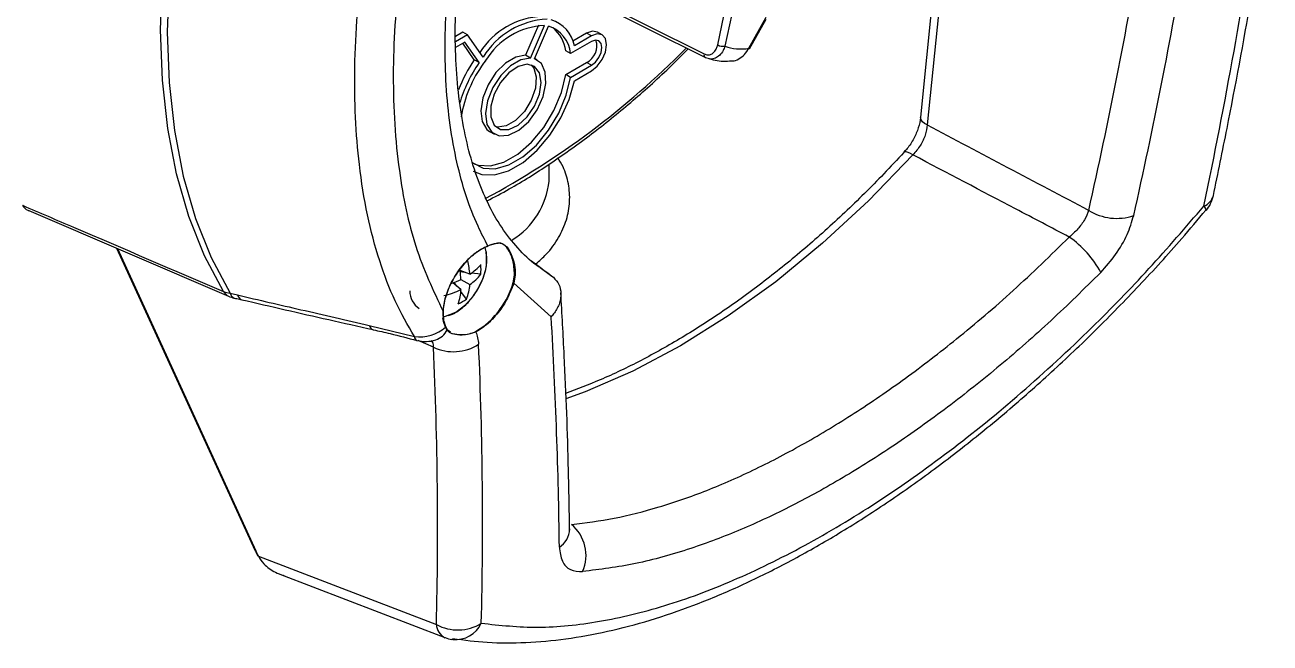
# Model space of a CAD drawing. Extents: x 7 to 113, y 1 to 87.
# Drawn here: x 84.198 to 87.833, y 1.495 to 3.3 of the extents above; entities that cross this region are included whole.
import ezdxf

# ---------------------------------------------------------------- set-up
doc = ezdxf.new("R2010")
doc.units = 0
doc.header["$MEASUREMENT"] = 0
doc.layers.add('OBJECT', color=7, linetype='CONTINUOUS')

msp = doc.modelspace()

# ---------------------------------------------------------------- linework, layer by layer
at = {"layer": 'OBJECT'}
for p, q in [((86.8921, 3.8191), (86.8131, 3.0306)), ((86.9113, 3.7964), (86.8323, 3.008)), ((85.8479, 3.3816), (86.181, 3.2154)), ((85.8482, 3.3723), (86.1845, 3.2045)), ((86.2206, 3.2414), (86.2389, 3.326)), ((86.2617, 3.3316), (86.2414, 3.2378)), ((86.3111, 3.2315), (86.3625, 3.3226)), ((86.3136, 3.2303), (86.3621, 3.3163)), ((85.4761, 3.2787), (85.4548, 3.2664)), ((85.4902, 3.2706), (85.4761, 3.2787)), ((85.6971, 3.2988), (85.6595, 3.2112)), ((85.6737, 3.2031), (85.7145, 3.2984)), ((85.6855, 3.2009), (85.7264, 3.2963)), ((85.838, 3.2758), (85.7981, 3.2527)), ((85.8522, 3.2676), (85.838, 3.2758)), ((85.8834, 3.2707), (85.8693, 3.2789)), ((85.4902, 3.2706), (85.4547, 3.2501)), ((85.4821, 3.2495), (85.4555, 3.2342)), ((85.51, 3.1978), (85.4761, 3.2461)), ((85.5241, 3.1897), (85.4821, 3.2495)), ((85.5358, 3.2058), (85.4902, 3.2706)), ((85.8522, 3.2513), (85.791, 3.216)), ((85.8522, 3.2676), (85.8023, 3.2389)), ((85.6737, 3.2031), (85.6595, 3.2112)), ((85.6937, 3.1973), (85.6859, 3.2018)), ((85.791, 3.216), (85.7769, 3.2242)), ((86.1854, 3.2041), (86.1845, 3.2045)), ((85.5241, 3.1897), (85.51, 3.1978)), ((85.5431, 3.1953), (85.537, 3.1877)), ((85.5431, 3.1953), (85.5428, 3.1957)), ((85.7769, 3.1548), (85.838, 3.1901)), ((85.791, 3.1466), (85.8522, 3.1819)), ((85.8023, 3.1368), (85.8522, 3.1656)), ((85.8522, 3.1819), (85.838, 3.1901)), ((85.791, 3.1466), (85.7769, 3.1548)), ((85.5545, 2.9889), (85.5687, 2.9808)), ((86.7644, 2.9276), (86.7641, 2.9273)), ((85.7285, 2.844), (85.7285, 2.8933)), ((84.2095, 2.7576), (84.7926, 2.508)), ((85.5853, 2.6622), (85.5853, 2.6622)), ((85.5864, 2.6631), (85.5863, 2.6631)), ((84.4651, 2.6482), (84.8695, 1.7661)), ((84.4681, 2.6469), (84.8725, 1.7647)), ((85.4971, 2.572), (85.4683, 2.5827)), ((85.7025, 2.5917), (85.7367, 2.5662)), ((85.4711, 2.527), (85.4474, 2.5466)), ((85.4593, 2.5367), (85.4509, 2.548)), ((85.4828, 2.5773), (85.4689, 2.579)), ((85.4711, 2.557), (85.4971, 2.542)), ((85.529, 2.5719), (85.5016, 2.5751)), ((85.6207, 2.5373), (85.6235, 2.5459)), ((85.6249, 2.5456), (85.6221, 2.5369)), ((85.6235, 2.5459), (85.6276, 2.5704)), ((85.6291, 2.5704), (85.6249, 2.5456)), ((85.7345, 2.4478), (85.6249, 2.5456)), ((85.6277, 2.5707), (85.6276, 2.5704)), ((85.6291, 2.5704), (85.6292, 2.5707)), ((85.7367, 2.5662), (85.7408, 2.5629)), ((84.7972, 2.5164), (84.8191, 2.5113)), ((85.4872, 2.4994), (85.4707, 2.5215)), ((85.6206, 2.5367), (85.6207, 2.5373)), ((85.6219, 2.5363), (85.6221, 2.5369)), ((85.4205, 2.4352), (85.4184, 2.4447)), ((85.4189, 2.4643), (85.4205, 2.4352)), ((85.4205, 2.434), (85.4189, 2.4635)), ((85.2034, 2.4224), (85.335, 2.3899)), ((85.4205, 2.434), (85.4205, 2.4338)), ((85.426, 2.4177), (85.4205, 2.4338)), ((85.4206, 2.4349), (85.4261, 2.419)), ((85.4209, 2.4346), (85.4209, 2.4348)), ((85.4307, 2.4093), (85.426, 2.4177)), ((85.4261, 2.419), (85.4307, 2.4108)), ((85.4307, 2.4108), (85.4402, 2.4041)), ((85.3909, 2.3586), (85.3462, 2.378)), ((85.3971, 2.38), (85.3969, 2.38)), ((84.8749, 1.7546), (84.8768, 1.7503)), ((84.8777, 1.7531), (84.8795, 1.7491)), ((84.8795, 1.7491), (85.3993, 1.5491)), ((84.9422, 1.6965), (85.4244, 1.5112)), ((85.4475, 1.505), (85.4445, 1.5054))]:
    msp.add_line(p, q, dxfattribs=at)
at = {"layer": 'OBJECT', "flags": 128}
for points in [[(84.778, 2.5216), (84.7225, 2.626), (84.6767, 2.7406), (84.6407, 2.8647), (84.6148, 2.9974), (84.5992, 3.1381), (84.594, 3.2857), (84.5992, 3.4393), (84.6148, 3.5979), (84.6407, 3.7606), (84.6767, 3.9262), (84.7225, 4.0938), (84.778, 4.2623)], [(84.7972, 4.2531), (84.7419, 4.085), (84.6961, 3.9178), (84.6602, 3.7526), (84.6344, 3.5903), (84.6188, 3.432), (84.6136, 3.2788), (84.6188, 3.1315), (84.6344, 2.9912), (84.6602, 2.8587), (84.6961, 2.7349), (84.7419, 2.6206), (84.7972, 2.5164)], [(85.8693, 3.2789), (85.8549, 3.2817), (85.838, 3.2758)], [(85.8522, 3.1656), (85.8691, 3.1792), (85.8834, 3.1985), (85.893, 3.2206), (85.8964, 3.2421), (85.893, 3.2597), (85.8834, 3.2707), (85.8691, 3.2735), (85.8522, 3.2676)], [(85.8522, 3.1819), (85.8637, 3.1912), (85.8734, 3.2043), (85.8799, 3.2193), (85.8822, 3.2339), (85.8799, 3.2459), (85.8734, 3.2534), (85.8637, 3.2553), (85.8522, 3.2513)], [(85.6595, 3.2112), (85.6312, 3.2061), (85.6013, 3.1886), (85.5732, 3.1605), (85.5501, 3.1252), (85.5347, 3.0867), (85.5287, 3.0494), (85.5328, 3.0176), (85.5466, 2.9949), (85.5545, 2.9889)], [(85.6737, 3.2031), (85.6454, 3.198), (85.6155, 3.1804), (85.5873, 3.1523), (85.5643, 3.117), (85.5488, 3.0785), (85.5428, 3.0412), (85.547, 3.0094), (85.5608, 2.9867), (85.5826, 2.9757), (85.6101, 2.9777), (85.6399, 2.9925), (85.6687, 3.0183), (85.6933, 3.0523), (85.7107, 3.0904), (85.719, 3.1284), (85.7173, 3.1619), (85.7057, 3.187), (85.6855, 3.2009)], [(85.7054, 3.1319), (85.7004, 3.16), (85.6861, 3.1785), (85.6643, 3.1849), (85.638, 3.1784), (85.6109, 3.1598), (85.5864, 3.1316), (85.5681, 3.0977), (85.5582, 3.0627), (85.5582, 3.0311), (85.5681, 3.0075), (85.5864, 2.9948), (85.6109, 2.9948), (85.638, 3.0076), (85.6643, 3.0314), (85.6861, 3.0629), (85.7004, 3.098), (85.7054, 3.1319)], [(85.6761, 3.1832), (85.6835, 3.1738), (85.691, 3.1478), (85.6885, 3.115), (85.6763, 3.0797), (85.6561, 3.0469), (85.6307, 3.0208), (85.6034, 3.005), (85.578, 3.0017), (85.5721, 3.003)], [(85.5025, 2.8999), (85.5057, 2.8971), (85.5354, 2.8819), (85.5712, 2.8798), (85.6108, 2.8909), (85.6516, 2.9145), (85.6912, 2.9491), (85.7269, 2.9925), (85.7567, 3.042), (85.7785, 3.0945), (85.791, 3.1466)], [(85.5062, 2.8725), (85.5315, 2.8629), (85.569, 2.862), (85.6101, 2.8742), (85.6523, 2.8986), (85.6934, 2.9338), (85.7309, 2.978), (85.7627, 3.0285), (85.787, 3.0825), (85.8023, 3.1368)], [(85.5093, 2.8943), (85.5213, 2.8901), (85.5571, 2.888), (85.5966, 2.8991), (85.6375, 2.9227), (85.677, 2.9573), (85.7128, 3.0007), (85.7425, 3.0502), (85.7643, 3.1026), (85.7769, 3.1548)], [(86.8323, 3.008), (86.8248, 3.0123), (86.8189, 3.0171), (86.8149, 3.0224), (86.8132, 3.0277), (86.8131, 3.0306)], [(86.7906, 2.9202), (86.6606, 2.786), (86.5268, 2.6624), (86.3902, 2.5501), (86.2516, 2.45), (86.112, 2.3627), (85.9724, 2.2888), (85.8339, 2.2289), (85.777, 2.2083)], [(86.7906, 2.9202), (86.7831, 2.9245), (86.7765, 2.9274), (86.7709, 2.9289), (86.7667, 2.9288), (86.7644, 2.9276)], [(87.6468, 2.7583), (87.6467, 2.758), (87.6465, 2.7578)], [(85.585, 2.6623), (85.5852, 2.6622), (85.5853, 2.6622)], [(85.4559, 2.4607), (85.4854, 2.4834), (85.5083, 2.5101)], [(85.4178, 2.4483), (85.4263, 2.4493), (85.4559, 2.4607)]]:
    msp.add_lwpolyline(points, dxfattribs=at)
at = {"layer": 'OBJECT'}
for centre, radius, start, end in [((85.7188, 3.0959), 0.2291, 92.6609, 147.2994), ((85.7337, 3.085), 0.2319, 92.8051, 148.5993), ((85.7071, 3.2214), 0.0968, 10.3782, 73.7932), ((85.726, 3.0843), 0.2144, 93.0742, 148.6983), ((85.6985, 3.2076), 0.0929, 5.1622, 72.5531), ((85.6741, 3.2111), 0.1036, 7.2624, 51.2927), ((85.8132, 3.2387), 0.0546, 297.0842, 17.8443), ((86.2361, 3.2693), 0.032, 240.8736, 279.4186), ((86.2889, 3.376), 0.1462, 251.0297, 278.7515), ((84.3686, 4.9709), 2.4742, 298.3126, 315.2979), ((86.1901, 3.2123), 0.00963, 161.2491, 234.3173), ((86.3198, 3.2455), 0.0165, 238.329, 247.9364), ((85.8619, 2.9559), 0.4271, 145.4879, 158.8273), ((85.8663, 2.9529), 0.4161, 145.3231, 163.6667), ((85.8359, 2.9703), 0.3696, 143.9664, 170.4749), ((85.498, 2.8688), 0.2318, 301.9351, 353.8557), ((87.6237, 2.8134), 0.0456, 290.8693, 344.8437), ((87.5698, 2.822), 0.1, 320.0654, 348.1659), ((87.6258, 2.7549), 0.0213, 9.258, 48.3274), ((87.3857, 2.8898), 0.1548, 238.0815, 288.6046), ((85.5491, 2.6545), 0.00054, 237.432, 357.2821), ((85.5854, 2.6632), 0.000968, 262.9212, 356.3898), ((85.5854, 2.6632), 0.000969, 265.2572, 356.4097), ((87.0717, 2.4316), 0.3045, 28.5787, 54.8319), ((85.3986, 2.6146), 0.1475, 333.251, 14.031), ((85.2562, 2.5527), 0.2416, 4.5699, 13.9747), ((85.4123, 2.7013), 0.1546, 303.2254, 318.9734), ((85.3897, 2.5859), 0.14, 354.2684, 5.7316), ((85.3411, 2.8198), 0.2932, 290.6744, 296.3293), ((85.1846, 2.5388), 0.2871, 3.6274, 8.3469), ((85.4183, 2.6582), 0.1403, 304.1246, 322.0448), ((85.329, 2.639), 0.2208, 324.2814, 335.724), ((85.4308, 2.5941), 0.1983, 343.1734, 353.2365), ((85.4309, 2.5941), 0.1982, 343.3404, 353.1274), ((85.6247, 2.5477), 0.00211, 236.9389, 276.1478), ((85.6284, 2.5721), 0.00187, 246.1487, 293.95), ((85.6284, 2.5724), 0.00187, 246.7313, 294.2895), ((84.8089, 2.5985), 0.0829, 248.1591, 261.9178), ((84.8048, 2.5353), 0.0301, 207.2246, 245.8568), ((84.8156, 2.52), 0.0188, 191.1016, 250.243), ((84.8373, 2.5149), 0.0186, 191.1325, 250.8642), ((85.3854, 2.5241), 0.0639, 180.8948, 235.3268), ((85.3648, 2.7515), 0.2483, 283.1016, 295.3384), ((85.3167, 2.5357), 0.1547, 341.0246, 356.7711), ((85.3571, 2.5521), 0.1404, 337.9544, 355.8721), ((85.6219, 2.5387), 0.0024, 237.045, 270.9731), ((85.622, 2.5392), 0.00236, 236.647, 271.4715), ((84.8317, 2.5998), 0.1, 246.8652, 257.0564), ((85.4055, 2.613), 0.1399, 294.2626, 305.732), ((85.2202, 2.4264), 0.0173, 193.2132, 252.1407), ((85.3502, 2.5031), 0.1143, 262.3619, 311.601), ((85.3797, 2.4339), 0.0566, 288.2674, 334.2883), ((85.4202, 2.4346), 0.000674, 296.3062, 56.6951), ((85.4201, 2.4344), 0.000743, 299.4488, 9.9969), ((85.4256, 2.4183), 0.000787, 301.3312, 52.969), ((85.4302, 2.41), 0.000907, 308.1526, 53.9102), ((85.5129, 2.4032), 0.00147, 357.6226, 56.7136), ((85.3484, 2.391), 0.0135, 185.0386, 243.7771), ((85.3679, 2.4756), 0.1, 255.2673, 287.2039), ((85.4487, 2.482), 0.1363, 244.9096, 302.7898), ((85.7244, 1.8294), 0.064, 302.21, 358.0471), ((85.7202, 1.7514), 0.116, 335.8072, 50.8904), ((84.872, 1.7677), 0.00302, 213.0797, 278.6033), ((84.8774, 1.7562), 0.00317, 211.2081, 276.3757), ((84.879, 1.752), 0.00291, 216.9399, 280.9001), ((85.4615, 1.6646), 0.1312, 241.6895, 301.6999), ((85.4443, 1.5513), 0.0451, 182.8125, 243.8364), ((85.4539, 1.5895), 0.0847, 265.6266, 334.4645), ((85.4603, 1.6042), 0.1, 248.9758, 260.8942)]:
    msp.add_arc(centre, radius, start, end, dxfattribs=at)
for centre, major_axis, ratio, start_param, end_param in [((77.154, 12.6439), (-5.5041, 16.751), 0.560269, 3.912021, 3.97647), ((73.8676, 10.7466), (-8.654, 14.9534), 0.719689, 3.80204, 3.85683), ((73.9287, 10.7819), (-8.7039, 15.04), 0.71887, 3.802047, 3.855916), ((116.5391, -9.1186), (41.2178, -19.304), 0.050051, 3.931261, 3.947615), ((85.3116, 3.593), (8.2617, -6.2923), 0.05409, 4.797748, 4.804987), ((74.8795, 11.3309), (-8.6782, 15.0549), 0.435892, 3.803096, 3.856964), ((71.6542, 9.4689), (-11.7585, 13.1395), 0.561291, 3.678418, 3.742866), ((71.5932, 9.4139), (-11.7075, 13.0528), 0.561109, 3.677803, 3.742251), ((84.5159, 1.7817), (-0.3456, 0.3853), 0.561109, 4.179635, 4.206684)]:
    msp.add_ellipse(centre, major_axis=major_axis, ratio=ratio, start_param=start_param, end_param=end_param, dxfattribs=at)
for points, knots in [([(85.335, 2.3899), (85.3156, 2.4236), (85.2769, 2.4911), (85.2315, 2.6107), (85.1962, 2.7435), (85.1733, 2.8844), (85.1616, 3.0289), (85.1596, 3.1761), (85.1672, 3.3315), (85.1895, 3.5388), (85.229, 3.7512), (85.2834, 3.9636), (85.3178, 4.0716), (85.335, 4.1257)], [0, 0, 0, 0, 0.088765, 0.177531, 0.269417, 0.361303, 0.442441, 0.523579, 0.607061, 0.690543, 0.843256, 0.921628, 1, 1, 1, 1]), ([(85.4189, 4.0369), (85.3911, 3.9385), (85.335, 3.7394), (85.295, 3.4931), (85.2769, 3.2981), (85.2719, 3.1508), (85.276, 3.0086), (85.2933, 2.8374), (85.3331, 2.645), (85.3901, 2.5245), (85.4189, 2.4635)], [0, 0, 0, 0, 0.1583078, 0.3203927, 0.4074998, 0.494607, 0.5842284, 0.6738497, 0.8349381, 1, 1, 1, 1]), ([(85.7018, 2.5911), (85.6982, 2.5934), (85.6746, 2.6086), (85.6369, 2.6468), (85.5894, 2.7065), (85.5493, 2.7765), (85.5165, 2.8552), (85.4904, 2.9426), (85.471, 3.0382), (85.4585, 3.1421), (85.4533, 3.253), (85.4556, 3.3694), (85.4655, 3.4902), (85.4829, 3.6153), (85.5076, 3.7444), (85.5406, 3.8771), (85.5673, 3.9723), (85.585, 4.0227), (85.5869, 4.028)], [0, 0, 0, 0, 0.0134075, 0.0889038, 0.162782, 0.2344641, 0.3043296, 0.3724693, 0.4412012, 0.5103493, 0.579548, 0.6482425, 0.716144, 0.7837739, 0.8522937, 0.9217467, 0.9917046, 1, 1, 1, 1]), ([(85.5497, 2.6545), (85.5398, 2.6734), (85.5021, 2.7457), (85.4538, 2.8956), (85.4229, 3.1168), (85.4243, 3.3664), (85.4539, 3.6001), (85.4979, 3.8087), (85.5324, 3.9256), (85.5497, 3.9844)], [0, 0, 0, 0, 0.062214, 0.238483, 0.419893, 0.595629, 0.776478, 0.887615, 1, 1, 1, 1]), ([(87.6677, 2.8015), (87.6811, 2.8667), (87.72, 3.056), (87.7764, 3.3599), (87.8151, 3.6022), (87.8333, 3.7162)], [0, 0, 0, 0, 0.2179817, 0.6321254, 1, 1, 1, 1]), ([(86.181, 3.2154), (86.1845, 3.2141), (86.1916, 3.2115), (86.2021, 3.2138), (86.2112, 3.2205), (86.2175, 3.2302), (86.2197, 3.2381), (86.2206, 3.2414)], [0, 0, 0, 0, 0.20417, 0.40814, 0.617899, 0.840883, 1, 1, 1, 1]), ([(86.2414, 3.2378), (86.2399, 3.2335), (86.2363, 3.2232), (86.227, 3.2104), (86.2141, 3.2018), (86.1997, 3.1989), (86.1902, 3.2024), (86.1854, 3.2041)], [0, 0, 0, 0, 0.156461, 0.377208, 0.586935, 0.792745, 1, 1, 1, 1]), ([(85.5471, 2.7861), (85.5688, 2.7974), (85.6295, 2.829), (85.7291, 2.8923), (85.8452, 2.9743), (85.9597, 3.0664), (86.0563, 3.1515), (86.1134, 3.2089), (86.134, 3.2297)], [0, 0, 0, 0, 0.1087, 0.303902, 0.499084, 0.694228, 0.889327, 1, 1, 1, 1]), ([(86.1949, 3.2014), (86.199, 3.2002), (86.2183, 3.1945), (86.2418, 3.1932), (86.2609, 3.1951), (86.2636, 3.1954)], [0, 0, 0, 0, 0.187032, 0.88506, 1, 1, 1, 1]), ([(86.2635, 3.1952), (86.2636, 3.1952), (86.2696, 3.1945), (86.2825, 3.2001), (86.2995, 3.2121), (86.3073, 3.2251), (86.3111, 3.2315)], [0, 0, 0, 0, 0.004717, 0.328474, 0.666189, 1, 1, 1, 1]), ([(86.813, 3.0305), (86.813, 3.0298), (86.8125, 3.0209), (86.8072, 2.9992), (86.7938, 2.9681), (86.7781, 2.9426), (86.7672, 2.9316), (86.7638, 2.9282)], [0, 0, 0, 0, 0.024554, 0.300831, 0.583586, 0.870905, 1, 1, 1, 1]), ([(86.8323, 3.008), (86.8308, 2.9981), (86.8277, 2.9782), (86.813, 2.9465), (86.7982, 2.9292), (86.7906, 2.9202)], [0, 0, 0, 0, 0.3241472, 0.6479997, 1, 1, 1, 1]), ([(85.6892, 2.6021), (85.6998, 2.6112), (85.7267, 2.6344), (85.7574, 2.6778), (85.7809, 2.7298), (85.7904, 2.7834), (85.7863, 2.8359), (85.7741, 2.8792), (85.7594, 2.9029), (85.7541, 2.9114)], [0, 0, 0, 0, 0.110438, 0.280838, 0.446745, 0.606417, 0.761237, 0.914511, 1, 1, 1, 1]), ([(86.7641, 2.9273), (86.7446, 2.9064), (86.688, 2.8457), (86.5919, 2.7509), (86.4753, 2.646), (86.3568, 2.5499), (86.2371, 2.4631), (86.1169, 2.3858), (85.9967, 2.3188), (85.8829, 2.2639), (85.8102, 2.2367), (85.7767, 2.2241)], [0, 0, 0, 0, 0.062749, 0.182221, 0.301666, 0.421058, 0.540395, 0.659678, 0.778911, 0.898111, 1, 1, 1, 1]), ([(87.247, 2.6805), (87.1948, 2.7079), (87.0426, 2.7877), (86.8905, 2.8676), (86.7906, 2.9202)], [0, 0, 0, 0, 0.3432798, 1, 1, 1, 1]), ([(84.1909, 2.7731), (84.2406, 2.7518), (84.4363, 2.6679), (84.632, 2.5841), (84.778, 2.5216)], [0, 0, 0, 0, 0.2540305, 1, 1, 1, 1]), ([(84.1909, 2.7731), (84.1952, 2.7669), (84.2002, 2.7597), (84.2084, 2.7581), (84.2096, 2.7579)], [0, 0, 0, 0, 0.855642, 1, 1, 1, 1]), ([(85.5304, 1.553), (85.5848, 1.5471), (85.6937, 1.5353), (85.8739, 1.5543), (86.0645, 1.5996), (86.2651, 1.6742), (86.4728, 1.7755), (86.6843, 1.9018), (86.8968, 2.0519), (87.1074, 2.2228), (87.3026, 2.403), (87.4811, 2.586), (87.587, 2.7092), (87.6399, 2.7708)], [0, 0, 0, 0, 0.094108, 0.188508, 0.282606, 0.376776, 0.471253, 0.56542, 0.658464, 0.751805, 0.844857, 0.922428, 1, 1, 1, 1]), ([(85.4476, 1.5082), (85.4808, 1.5039), (85.5498, 1.4949), (85.6601, 1.4952), (85.777, 1.5057), (85.8982, 1.5276), (86.0228, 1.5604), (86.1501, 1.6039), (86.2793, 1.6577), (86.4098, 1.7213), (86.541, 1.7942), (86.6723, 1.8757), (86.8034, 1.9656), (86.9344, 2.0639), (87.0654, 2.1706), (87.1958, 2.2856), (87.325, 2.4083), (87.4519, 2.5385), (87.5592, 2.6557), (87.6223, 2.7314), (87.6455, 2.7594)], [0, 0, 0, 0, 0.052689, 0.109498, 0.166876, 0.224641, 0.28257, 0.340392, 0.397961, 0.455187, 0.51204, 0.568399, 0.624171, 0.680235, 0.736677, 0.793513, 0.85073, 0.908293, 0.966145, 1, 1, 1, 1]), ([(87.3038, 2.7585), (87.3002, 2.7494), (87.293, 2.7312), (87.2725, 2.7033), (87.2555, 2.6881), (87.247, 2.6805)], [0, 0, 0, 0, 0.333731, 0.667106, 1, 1, 1, 1]), ([(87.3391, 2.5773), (87.3541, 2.5942), (87.3841, 2.6279), (87.4184, 2.6875), (87.4296, 2.7248), (87.4351, 2.7431)], [0, 0, 0, 0, 0.337927, 0.675839, 1, 1, 1, 1]), ([(85.4189, 2.4635), (85.4207, 2.4776), (85.4243, 2.506), (85.4443, 2.5526), (85.4726, 2.5957), (85.507, 2.6309), (85.5337, 2.6481), (85.5475, 2.6536), (85.5497, 2.6545)], [0, 0, 0, 0, 0.19324, 0.386487, 0.579566, 0.772391, 0.965025, 1, 1, 1, 1]), ([(85.5488, 2.6541), (85.5369, 2.6482), (85.5132, 2.6365), (85.4782, 2.6026), (85.4486, 2.5611), (85.4276, 2.5154), (85.4201, 2.4829), (85.4191, 2.4669), (85.4189, 2.4643)], [0, 0, 0, 0, 0.192566, 0.38513, 0.577737, 0.770506, 0.963514, 1, 1, 1, 1]), ([(85.585, 2.6623), (85.5779, 2.6619), (85.5681, 2.6614), (85.5529, 2.6556), (85.5488, 2.6541)], [0, 0, 0, 0, 0.728741, 1, 1, 1, 1]), ([(85.5497, 2.6545), (85.5602, 2.6584), (85.5745, 2.6638), (85.5839, 2.6633), (85.5863, 2.6631)], [0, 0, 0, 0, 0.7368921, 1, 1, 1, 1]), ([(85.6277, 2.5707), (85.6266, 2.5855), (85.6243, 2.6151), (85.6078, 2.6474), (85.5954, 2.6599), (85.5873, 2.6618), (85.5851, 2.6623)], [0, 0, 0, 0, 0.306652, 0.614033, 0.892132, 1, 1, 1, 1]), ([(85.5864, 2.6631), (85.5926, 2.6607), (85.6049, 2.656), (85.6202, 2.6274), (85.629, 2.5967), (85.6291, 2.5773), (85.6292, 2.5707)], [0, 0, 0, 0, 0.308984, 0.604097, 0.866163, 1, 1, 1, 1]), ([(85.7934, 1.8414), (85.8347, 1.8465), (85.9174, 1.8567), (86.0498, 1.8907), (86.188, 1.9385), (86.3303, 2.001), (86.4743, 2.0765), (86.6202, 2.1648), (86.7687, 2.2665), (86.9241, 2.3859), (87.0848, 2.5224), (87.1928, 2.6277), (87.247, 2.6805)], [0, 0, 0, 0, 0.095908, 0.191815, 0.290502, 0.38919, 0.485101, 0.581012, 0.679721, 0.77843, 0.888705, 1, 1, 1, 1]), ([(85.4548, 2.4598), (85.4601, 2.4632), (85.4753, 2.4729), (85.499, 2.4962), (85.5226, 2.5301), (85.5393, 2.5677), (85.5482, 2.6051), (85.5463, 2.6268), (85.5454, 2.6372)], [0, 0, 0, 0, 0.0971, 0.280145, 0.462936, 0.645786, 0.829651, 1, 1, 1, 1]), ([(85.7408, 2.5629), (85.7468, 2.5562), (85.7588, 2.5428), (85.7644, 2.5158), (85.7602, 2.4869), (85.7481, 2.4638), (85.7379, 2.4515), (85.7346, 2.4479), (85.7345, 2.4478)], [0, 0, 0, 0, 0.21898, 0.437723, 0.66271, 0.898747, 0.996503, 1, 1, 1, 1]), ([(87.3391, 2.5773), (87.2909, 2.5298), (87.1944, 2.4348), (87.0444, 2.3035), (86.8915, 2.1816), (86.7378, 2.072), (86.5862, 1.9762), (86.4362, 1.8935), (86.2876, 1.824), (86.1344, 1.7665), (85.9788, 1.7229), (85.8771, 1.7102), (85.826, 1.7038)], [0, 0, 0, 0, 0.095398, 0.1907956, 0.2889546, 0.3871132, 0.4825163, 0.5779195, 0.6761073, 0.7742953, 0.8866036, 1, 1, 1, 1]), ([(84.8191, 2.5113), (84.8806, 2.497), (85.0085, 2.4672), (85.1368, 2.4377), (85.2034, 2.4224)], [0, 0, 0, 0, 0.480478, 1, 1, 1, 1]), ([(85.5137, 2.4045), (85.5257, 2.4121), (85.5497, 2.4272), (85.5832, 2.4647), (85.6072, 2.5028), (85.6168, 2.5272), (85.6206, 2.5367)], [0, 0, 0, 0, 0.275405, 0.550801, 0.826444, 1, 1, 1, 1]), ([(85.6219, 2.5363), (85.6155, 2.5211), (85.6028, 2.4906), (85.5721, 2.4488), (85.5413, 2.4192), (85.5218, 2.4076), (85.5143, 2.4032)], [0, 0, 0, 0, 0.276322, 0.552658, 0.828642, 1, 1, 1, 1]), ([(85.7883, 1.8272), (85.7873, 1.8846), (85.7844, 2.0516), (85.776, 2.2817), (85.7661, 2.4564), (85.7627, 2.5175)], [0, 0, 0, 0, 0.253842, 0.738584, 1, 1, 1, 1]), ([(84.8093, 2.5024), (84.8144, 2.5012), (84.8216, 2.4995), (84.8289, 2.4979), (84.8311, 2.4974)], [0, 0, 0, 0, 0.7, 1, 1, 1, 1]), ([(84.8313, 2.4976), (84.9157, 2.478), (85.0433, 2.4485), (85.1716, 2.4199), (85.215, 2.4103)], [0, 0, 0, 0, 0.661853, 1, 1, 1, 1]), ([(85.4342, 2.4517), (85.4384, 2.4527), (85.4453, 2.4544), (85.4521, 2.4583), (85.4548, 2.4598)], [0, 0, 0, 0, 0.606778, 1, 1, 1, 1]), ([(85.2149, 2.4098), (85.2313, 2.4061), (85.2735, 2.3967), (85.3164, 2.3854), (85.3426, 2.3786)], [0, 0, 0, 0, 0.390046, 1, 1, 1, 1]), ([(85.5143, 2.4032), (85.501, 2.399), (85.478, 2.3918), (85.4474, 2.3967), (85.4363, 2.4015), (85.4321, 2.4074), (85.4307, 2.4093)], [0, 0, 0, 0, 0.356929, 0.612991, 0.870168, 1, 1, 1, 1]), ([(85.4471, 2.3993), (85.455, 2.3977), (85.4722, 2.3943), (85.4989, 2.3973), (85.5116, 2.4035), (85.5137, 2.4045)], [0, 0, 0, 0, 0.42222, 0.906904, 1, 1, 1, 1]), ([(85.5143, 2.4032), (85.5144, 2.4031), (85.5191, 2.3931), (85.5208, 2.3803), (85.5225, 2.3675)], [0, 0, 0, 0, 0.0080191, 1, 1, 1, 1]), ([(85.3909, 2.3586), (85.3908, 2.3637), (85.3907, 2.3718), (85.3858, 2.3764), (85.384, 2.3781)], [0, 0, 0, 0, 0.6269014, 1, 1, 1, 1]), ([(85.7884, 1.8249), (85.7884, 1.8248), (85.7888, 1.8236), (85.7886, 1.8261), (85.7884, 1.8283)], [0, 0, 0, 0, 0.091563, 1, 1, 1, 1]), ([(84.8695, 1.7661), (84.87, 1.7651), (84.8717, 1.7613), (84.8734, 1.7575), (84.8747, 1.7546)], [0, 0, 0, 0, 0.250042, 1, 1, 1, 1]), ([(84.8795, 1.7491), (84.8844, 1.7413), (84.8965, 1.7216), (84.9232, 1.704), (84.9442, 1.6954), (84.9524, 1.6929), (84.9537, 1.6925), (84.9538, 1.6925)], [0, 0, 0, 0, 0.291274, 0.731775, 0.961024, 0.995991, 1, 1, 1, 1]), ([(85.7585, 1.7753), (85.7603, 1.7606), (85.7639, 1.7312), (85.7884, 1.706), (85.8136, 1.7045), (85.826, 1.7038)], [0, 0, 0, 0, 0.336949, 0.673845, 1, 1, 1, 1])]:
    msp.add_open_spline(points, degree=3, knots=knots, dxfattribs=at)

doc.saveas('drawing.dxf')
